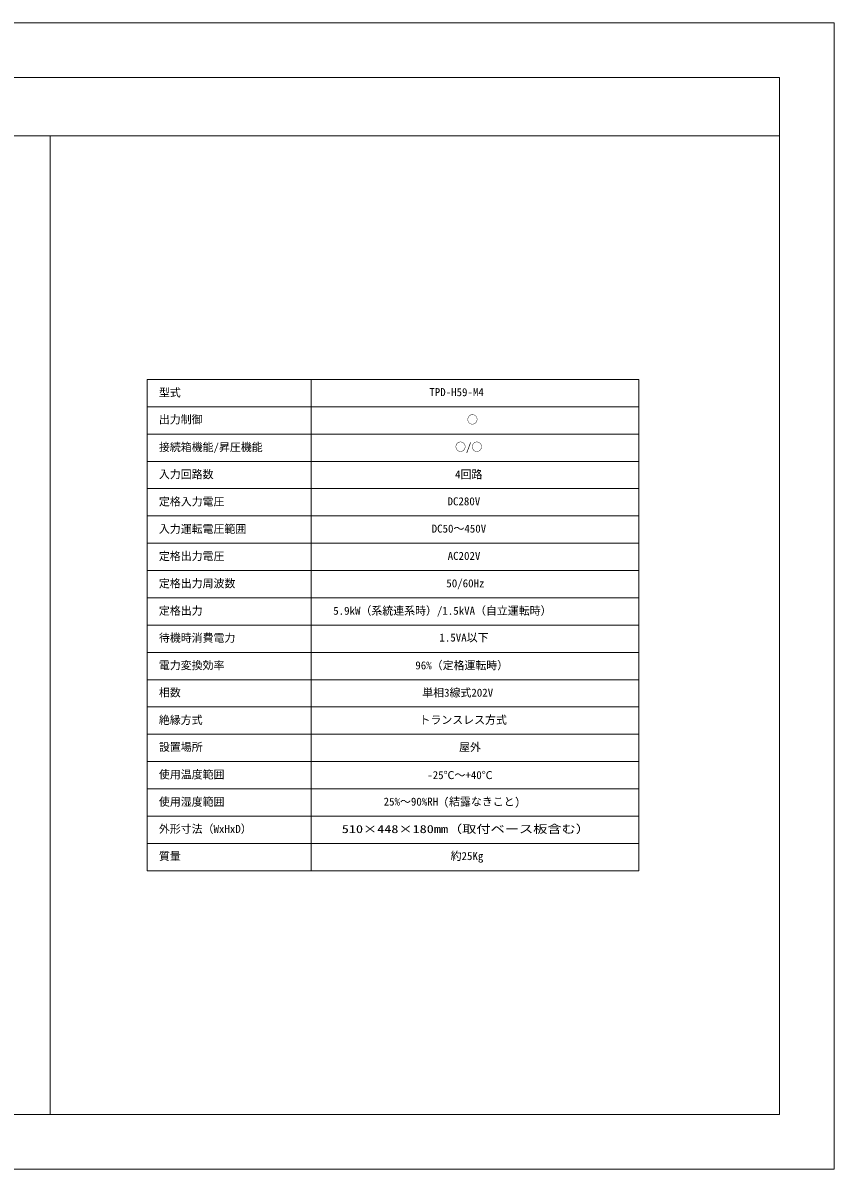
# Model space of a CAD drawing. Units: millimetres, scale not verified. Extents: x -11256 to 1485, y -1050 to 1050.
# Drawn here: x 0 to 1485, y -1050 to 1050 of the extents above; entities that cross this region are included whole.
import ezdxf
from ezdxf.enums import TextEntityAlignment as Align

# ---------------------------------------------------------------- set-up
doc = ezdxf.new("R2010")
doc.units = ezdxf.units.MM
doc.header["$LTSCALE"] = 7
for name, color, linetype, lineweight in [('0-0_0', 7, 'Continuous', 18), ('0-2_用紙枠', 7, 'Continuous', 18), ('0-3_図面枠', 7, 'Continuous', 18)]:
    doc.layers.add(name, color=color, linetype=linetype, lineweight=lineweight)
doc.styles.add('ＭＳ ゴシック', font='')
doc.styles.get('ＭＳ ゴシック').set_extended_font_data('MS Gothic')

msp = doc.modelspace()

# ---------------------------------------------------------------- linework, layer by layer
at = {"layer": '0-0_0'}
for p, q in [((50, 843.389), (50, -950)), ((227.5, 396.694), (227.5, -503.306)), ((227.5, 396.694), (1127.5, 396.694)), ((527.5, 396.694), (527.5, -503.306)), ((1127.5, 396.694), (1127.5, -503.306)), ((227.5, 346.694), (1127.5, 346.694)), ((227.5, 296.694), (1127.5, 296.694)), ((227.5, 246.694), (1127.5, 246.694)), ((227.5, 196.694), (1127.5, 196.694)), ((227.5, 146.694), (1127.5, 146.694)), ((227.5, 96.694), (1127.5, 96.694)), ((227.5, 46.694), (1127.5, 46.694)), ((227.5, -3.306), (1127.5, -3.306)), ((227.5, -53.306), (1127.5, -53.306)), ((227.5, -103.306), (1127.5, -103.306)), ((227.5, -153.306), (1127.5, -153.306)), ((227.5, -203.306), (1127.5, -203.306)), ((227.5, -253.306), (1127.5, -253.306)), ((227.5, -303.306), (1127.5, -303.306)), ((227.5, -353.306), (1127.5, -353.306)), ((227.5, -403.306), (1127.5, -403.306)), ((227.5, -453.306), (1127.5, -453.306)), ((227.5, -503.306), (1127.5, -503.306))]:
    msp.add_line(p, q, dxfattribs=at)
at = {"layer": '0-2_用紙枠'}
msp.add_lwpolyline([(-1485, -1050), (1485, -1050), (1485, 1050), (-1485, 1050)], close=True, dxfattribs=at)
at = {"layer": '0-3_図面枠'}
msp.add_line((1385, 843.389), (-1285, 843.389), dxfattribs=at)
msp.add_lwpolyline([(1385, -950), (1385, 950), (-1285, 950), (-1285, -950)], close=True, dxfattribs=at)

# ---------------------------------------------------------------- texts
at = {"layer": '0-0_0', "style": 'ＭＳ ゴシック'}
for s, p in [('  型式', (229, 360.956)), ('TPD-H59-M4', (744.034, 361.751)), ('  出力制御', (229, 311.638)), ('○', (812.955, 311.353)), ('  接続箱機能/昇圧機能', (229, 260.956)), ('○/○', (791.136, 261.353)), ('  入力回路数', (229, 211.183)), ('4回路', (791.136, 211.069)), ('  定格入力電圧', (229, 161.24)), ('DC280V', (777.386, 161.751)), ('  入力運転電圧範囲', (229, 111.126)), ('DC50～450V', (748.295, 111.751)), ('  定格出力電圧', (229, 61.24)), ('AC202V', (777.614, 61.751)), ('  定格出力周波数', (229, 11.297)), ('50/60Hz', (775.17, 11.524)), ('  定格出力', (229, -38.76)), ('5.9kW（系統連系時）/1.5kVA（自立運転時）', (568.068, -38.76)), ('  待機時消費電力', (229, -88.476)), ('1.5VA以下', (762.5, -87.908)), ('  電力変換効率', (229, -138.76)), ('96%（定格運転時）', (718.409, -138.817)), ('  相数', (229, -188.647)), ('単相3線式202V', (731.023, -188.817)), ('  絶縁方式', (229, -238.931)), ('トランスレス方式', (726.023, -238.817)), ('  設置場所', (229, -288.362)), ('屋外', (798.409, -288.76)), ('  使用温度範囲', (229, -338.817)), ('-25℃～+40℃', (740.227, -339.84)), ('  使用湿度範囲', (229, -388.817)), ('25%～90%RH (結露なきこと)', (660.398, -388.476)), ('  外形寸法（WxHxD）', (229, -438.476)), ('  質量', (229, -488.476)), ('約25Kg', (783.011, -488.192))]:
    msp.add_text(s, height=14.66, dxfattribs=at).set_placement(p, align=Align.BOTTOM_LEFT)
at = {"layer": '0-0_0', "style": 'ＭＳ ゴシック', "width": 1.3}
msp.add_text('510×448×180mm（取付ベース板含む）', height=14.66, dxfattribs=at).set_placement((583.75, -438.76), align=Align.BOTTOM_LEFT)

doc.saveas('drawing.dxf')
